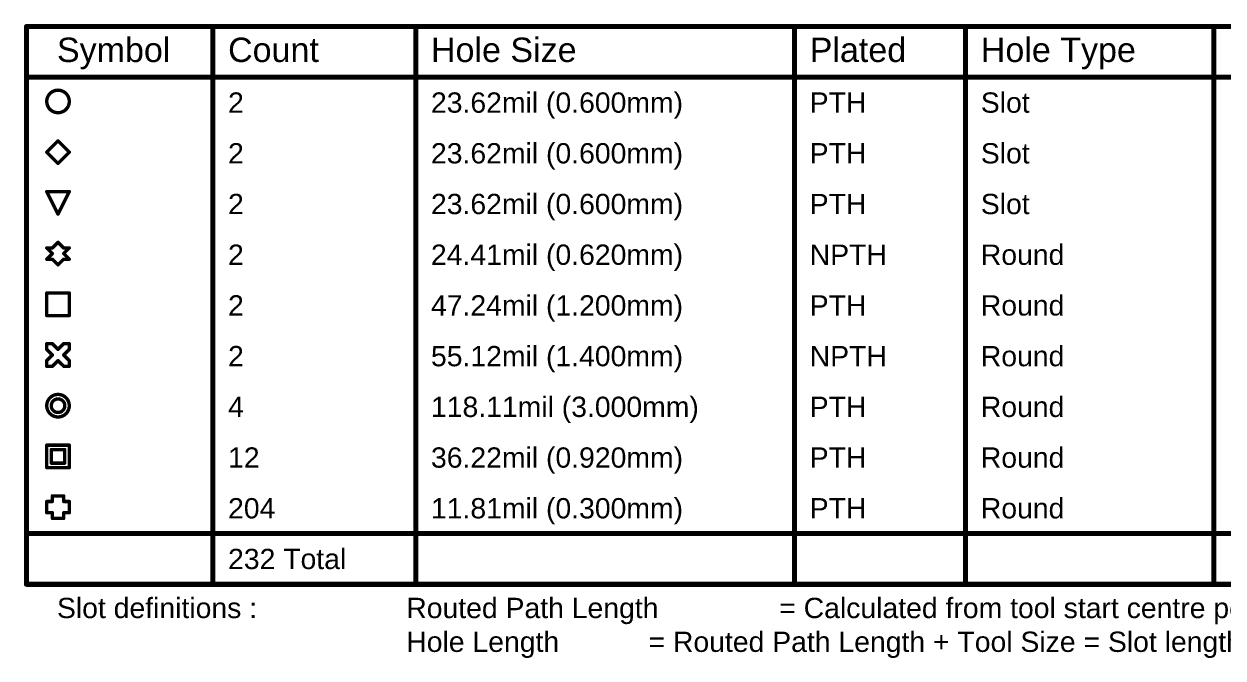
# Model space of a CAD drawing. Header units: inches. Extents: x -18 to 202, y -11 to 119.
# Drawn here: x -17.7 to 72.4, y 71.4 to 119.1 of the extents above; entities that cross this region are included whole.
import ezdxf

# ---------------------------------------------------------------- set-up
doc = ezdxf.new("R2010")
doc.units = ezdxf.units.IN
doc.layers.add('Drill Drawing', color=1, linetype='Continuous')
doc.styles.add('Arial', font='', dxfattribs={"height": 0.2})
doc.styles.get('Arial').set_extended_font_data('Arial')

msp = doc.modelspace()

# ---------------------------------------------------------------- linework, layer by layer
at = {"layer": 'Drill Drawing'}
for points in [[(-17.488, 118.896, 0.381, 0.381, 0), (201.703, 118.896, 0.381, 0.381, 0)], [(-17.488, 76.986, 0.381, 0.381, 0), (-17.488, 118.896, 0.381, 0.381, 0)], [(-3.496, 76.986, 0.381, 0.381, 0), (-3.496, 118.896, 0.381, 0.381, 0)], [(11.74, 76.986, 0.381, 0.381, 0), (11.74, 118.896, 0.381, 0.381, 0)], [(40.18, 76.986, 0.381, 0.381, 0), (40.18, 118.896, 0.381, 0.381, 0)], [(53.029, 76.986, 0.381, 0.381, 0), (53.029, 118.896, 0.381, 0.381, 0)], [(71.668, 76.986, 0.381, 0.381, 0), (71.668, 118.896, 0.381, 0.381, 0)], [(-17.488, 115.086, 0.381, 0.381, 0), (201.703, 115.086, 0.381, 0.381, 0)], [(-15.969, 109.456, 0.254, 0.254, 0), (-15.123, 110.302, 0.254, 0.254, 0)], [(-15.123, 110.302, 0.254, 0.254, 0), (-14.276, 109.456, 0.254, 0.254, 0)], [(-15.969, 109.456, 0.254, 0.254, 0), (-15.123, 108.609, 0.254, 0.254, 0)], [(-15.123, 108.609, 0.254, 0.254, 0), (-14.276, 109.456, 0.254, 0.254, 0)], [(-15.969, 106.492, 0.254, 0.254, 0), (-14.276, 106.492, 0.254, 0.254, 0)], [(-15.969, 106.492, 0.254, 0.254, 0), (-15.123, 104.799, 0.254, 0.254, 0)], [(-15.123, 104.799, 0.254, 0.254, 0), (-14.276, 106.492, 0.254, 0.254, 0)], [(-15.546, 102.259, 0.254, 0.254, 0), (-15.123, 102.682, 0.254, 0.254, 0)], [(-15.123, 102.682, 0.254, 0.254, 0), (-14.699, 102.259, 0.254, 0.254, 0)], [(-15.969, 102.259, 0.254, 0.254, 0), (-15.546, 101.836, 0.254, 0.254, 0)], [(-15.969, 102.259, 0.254, 0.254, 0), (-15.546, 102.259, 0.254, 0.254, 0)], [(-15.969, 101.412, 0.254, 0.254, 0), (-15.546, 101.836, 0.254, 0.254, 0)], [(-14.699, 102.259, 0.254, 0.254, 0), (-14.276, 102.259, 0.254, 0.254, 0)], [(-14.699, 101.836, 0.254, 0.254, 0), (-14.276, 102.259, 0.254, 0.254, 0)], [(-14.699, 101.836, 0.254, 0.254, 0), (-14.276, 101.412, 0.254, 0.254, 0)], [(-15.969, 101.412, 0.254, 0.254, 0), (-15.546, 101.412, 0.254, 0.254, 0)], [(-15.546, 101.412, 0.254, 0.254, 0), (-15.123, 100.989, 0.254, 0.254, 0)], [(-15.123, 100.989, 0.254, 0.254, 0), (-14.699, 101.412, 0.254, 0.254, 0)], [(-14.699, 101.412, 0.254, 0.254, 0), (-14.276, 101.412, 0.254, 0.254, 0)], [(-15.969, 98.872, 0.254, 0.254, 0), (-14.276, 98.872, 0.254, 0.254, 0)], [(-15.969, 97.179, 0.254, 0.254, 0), (-15.969, 98.872, 0.254, 0.254, 0)], [(-14.276, 97.179, 0.254, 0.254, 0), (-14.276, 98.872, 0.254, 0.254, 0)], [(-15.969, 97.179, 0.254, 0.254, 0), (-14.276, 97.179, 0.254, 0.254, 0)], [(-15.969, 94.639, 0.254, 0.254, 0), (-15.969, 95.062, 0.254, 0.254, 0)], [(-15.969, 95.062, 0.254, 0.254, 0), (-15.546, 95.062, 0.254, 0.254, 0)], [(-15.969, 94.639, 0.254, 0.254, 0), (-15.546, 94.216, 0.254, 0.254, 0)], [(-15.546, 95.062, 0.254, 0.254, 0), (-15.123, 94.639, 0.254, 0.254, 0)], [(-15.123, 94.639, 0.254, 0.254, 0), (-14.699, 95.062, 0.254, 0.254, 0)], [(-14.699, 95.062, 0.254, 0.254, 0), (-14.276, 95.062, 0.254, 0.254, 0)], [(-14.699, 94.216, 0.254, 0.254, 0), (-14.276, 94.639, 0.254, 0.254, 0)], [(-14.276, 94.639, 0.254, 0.254, 0), (-14.276, 95.062, 0.254, 0.254, 0)], [(-15.969, 93.792, 0.254, 0.254, 0), (-15.546, 94.216, 0.254, 0.254, 0)], [(-15.969, 93.369, 0.254, 0.254, 0), (-15.969, 93.792, 0.254, 0.254, 0)], [(-15.546, 93.369, 0.254, 0.254, 0), (-15.123, 93.792, 0.254, 0.254, 0)], [(-15.123, 93.792, 0.254, 0.254, 0), (-14.699, 93.369, 0.254, 0.254, 0)], [(-14.699, 94.216, 0.254, 0.254, 0), (-14.276, 93.792, 0.254, 0.254, 0)], [(-14.276, 93.369, 0.254, 0.254, 0), (-14.276, 93.792, 0.254, 0.254, 0)], [(-15.969, 93.369, 0.254, 0.254, 0), (-15.546, 93.369, 0.254, 0.254, 0)], [(-14.699, 93.369, 0.254, 0.254, 0), (-14.276, 93.369, 0.254, 0.254, 0)], [(-15.969, 87.442, 0.254, 0.254, 0), (-14.276, 87.442, 0.254, 0.254, 0)], [(-15.969, 85.749, 0.254, 0.254, 0), (-15.969, 87.442, 0.254, 0.254, 0)], [(-14.276, 85.749, 0.254, 0.254, 0), (-14.276, 87.442, 0.254, 0.254, 0)], [(-15.631, 87.104, 0.254, 0.254, 0), (-14.615, 87.104, 0.254, 0.254, 0)], [(-15.631, 86.088, 0.254, 0.254, 0), (-15.631, 87.104, 0.254, 0.254, 0)], [(-14.615, 86.088, 0.254, 0.254, 0), (-14.615, 87.104, 0.254, 0.254, 0)], [(-15.969, 85.749, 0.254, 0.254, 0), (-14.276, 85.749, 0.254, 0.254, 0)], [(-15.631, 86.088, 0.254, 0.254, 0), (-14.615, 86.088, 0.254, 0.254, 0)], [(-15.546, 83.209, 0.254, 0.254, 0), (-15.546, 83.632, 0.254, 0.254, 0)], [(-15.546, 83.632, 0.254, 0.254, 0), (-14.699, 83.632, 0.254, 0.254, 0)], [(-14.699, 83.209, 0.254, 0.254, 0), (-14.699, 83.632, 0.254, 0.254, 0)], [(-15.969, 82.362, 0.254, 0.254, 0), (-15.969, 83.209, 0.254, 0.254, 0)], [(-15.969, 83.209, 0.254, 0.254, 0), (-15.546, 83.209, 0.254, 0.254, 0)], [(-14.699, 83.209, 0.254, 0.254, 0), (-14.276, 83.209, 0.254, 0.254, 0)], [(-14.276, 82.362, 0.254, 0.254, 0), (-14.276, 83.209, 0.254, 0.254, 0)], [(-15.969, 82.362, 0.254, 0.254, 0), (-15.546, 82.362, 0.254, 0.254, 0)], [(-15.546, 81.939, 0.254, 0.254, 0), (-15.546, 82.362, 0.254, 0.254, 0)], [(-15.546, 81.939, 0.254, 0.254, 0), (-14.699, 81.939, 0.254, 0.254, 0)], [(-14.699, 82.362, 0.254, 0.254, 0), (-14.276, 82.362, 0.254, 0.254, 0)], [(-14.699, 81.939, 0.254, 0.254, 0), (-14.699, 82.362, 0.254, 0.254, 0)], [(-17.488, 80.796, 0.381, 0.381, 0), (201.703, 80.796, 0.381, 0.381, 0)], [(-17.488, 76.986, 0.381, 0.381, 0), (201.703, 76.986, 0.381, 0.381, 0)]]:
    msp.add_lwpolyline(points, format="xyseb", dxfattribs=at)
for points in [[(-17.583, 118.896, 0.191, 0.191, 1), (-17.393, 118.896, 0.191, 0.191, 1)], [(-17.583, 118.896, 0.191, 0.191, 1), (-17.393, 118.896, 0.191, 0.191, 1)], [(-3.591, 118.896, 0.191, 0.191, 1), (-3.4, 118.896, 0.191, 0.191, 1)], [(11.645, 118.896, 0.191, 0.191, 1), (11.836, 118.896, 0.191, 0.191, 1)], [(40.085, 118.896, 0.191, 0.191, 1), (40.275, 118.896, 0.191, 0.191, 1)], [(52.934, 118.896, 0.191, 0.191, 1), (53.125, 118.896, 0.191, 0.191, 1)], [(71.573, 118.896, 0.191, 0.191, 1), (71.763, 118.896, 0.191, 0.191, 1)], [(-17.583, 115.086, 0.191, 0.191, 1), (-17.393, 115.086, 0.191, 0.191, 1)], [(-14.276, 113.266, 0.254, 0.254, 1), (-15.969, 113.266, 0.254, 0.254, 1)], [(-16.033, 113.266, 0.127, 0.127, 1), (-15.906, 113.266, 0.127, 0.127, 1)], [(-14.339, 113.266, 0.127, 0.127, 1), (-14.212, 113.266, 0.127, 0.127, 1)], [(-15.186, 110.302, 0.127, 0.127, 1), (-15.059, 110.302, 0.127, 0.127, 1)], [(-15.186, 110.302, 0.127, 0.127, 1), (-15.059, 110.302, 0.127, 0.127, 1)], [(-16.033, 109.456, 0.127, 0.127, 1), (-15.906, 109.456, 0.127, 0.127, 1)], [(-16.033, 109.456, 0.127, 0.127, 1), (-15.906, 109.456, 0.127, 0.127, 1)], [(-14.339, 109.456, 0.127, 0.127, 1), (-14.212, 109.456, 0.127, 0.127, 1)], [(-14.339, 109.456, 0.127, 0.127, 1), (-14.212, 109.456, 0.127, 0.127, 1)], [(-15.186, 108.609, 0.127, 0.127, 1), (-15.059, 108.609, 0.127, 0.127, 1)], [(-15.186, 108.609, 0.127, 0.127, 1), (-15.059, 108.609, 0.127, 0.127, 1)], [(-16.033, 106.492, 0.127, 0.127, 1), (-15.906, 106.492, 0.127, 0.127, 1)], [(-16.033, 106.492, 0.127, 0.127, 1), (-15.906, 106.492, 0.127, 0.127, 1)], [(-14.339, 106.492, 0.127, 0.127, 1), (-14.212, 106.492, 0.127, 0.127, 1)], [(-14.339, 106.492, 0.127, 0.127, 1), (-14.212, 106.492, 0.127, 0.127, 1)], [(-15.186, 104.799, 0.127, 0.127, 1), (-15.059, 104.799, 0.127, 0.127, 1)], [(-15.186, 104.799, 0.127, 0.127, 1), (-15.059, 104.799, 0.127, 0.127, 1)], [(-15.186, 102.682, 0.127, 0.127, 1), (-15.059, 102.682, 0.127, 0.127, 1)], [(-15.186, 102.682, 0.127, 0.127, 1), (-15.059, 102.682, 0.127, 0.127, 1)], [(-16.033, 102.259, 0.127, 0.127, 1), (-15.906, 102.259, 0.127, 0.127, 1)], [(-16.033, 102.259, 0.127, 0.127, 1), (-15.906, 102.259, 0.127, 0.127, 1)], [(-15.609, 102.259, 0.127, 0.127, 1), (-15.482, 102.259, 0.127, 0.127, 1)], [(-15.609, 102.259, 0.127, 0.127, 1), (-15.482, 102.259, 0.127, 0.127, 1)], [(-15.609, 101.836, 0.127, 0.127, 1), (-15.482, 101.836, 0.127, 0.127, 1)], [(-15.609, 101.836, 0.127, 0.127, 1), (-15.482, 101.836, 0.127, 0.127, 1)], [(-14.763, 102.259, 0.127, 0.127, 1), (-14.636, 102.259, 0.127, 0.127, 1)], [(-14.763, 102.259, 0.127, 0.127, 1), (-14.636, 102.259, 0.127, 0.127, 1)], [(-14.763, 101.836, 0.127, 0.127, 1), (-14.636, 101.836, 0.127, 0.127, 1)], [(-14.763, 101.836, 0.127, 0.127, 1), (-14.636, 101.836, 0.127, 0.127, 1)], [(-14.339, 102.259, 0.127, 0.127, 1), (-14.212, 102.259, 0.127, 0.127, 1)], [(-14.339, 102.259, 0.127, 0.127, 1), (-14.212, 102.259, 0.127, 0.127, 1)], [(-16.033, 101.412, 0.127, 0.127, 1), (-15.906, 101.412, 0.127, 0.127, 1)], [(-16.033, 101.412, 0.127, 0.127, 1), (-15.906, 101.412, 0.127, 0.127, 1)], [(-15.609, 101.412, 0.127, 0.127, 1), (-15.482, 101.412, 0.127, 0.127, 1)], [(-15.609, 101.412, 0.127, 0.127, 1), (-15.482, 101.412, 0.127, 0.127, 1)], [(-15.186, 100.989, 0.127, 0.127, 1), (-15.059, 100.989, 0.127, 0.127, 1)], [(-15.186, 100.989, 0.127, 0.127, 1), (-15.059, 100.989, 0.127, 0.127, 1)], [(-14.763, 101.412, 0.127, 0.127, 1), (-14.636, 101.412, 0.127, 0.127, 1)], [(-14.763, 101.412, 0.127, 0.127, 1), (-14.636, 101.412, 0.127, 0.127, 1)], [(-14.339, 101.412, 0.127, 0.127, 1), (-14.212, 101.412, 0.127, 0.127, 1)], [(-14.339, 101.412, 0.127, 0.127, 1), (-14.212, 101.412, 0.127, 0.127, 1)], [(-16.033, 98.872, 0.127, 0.127, 1), (-15.906, 98.872, 0.127, 0.127, 1)], [(-16.033, 98.872, 0.127, 0.127, 1), (-15.906, 98.872, 0.127, 0.127, 1)], [(-14.339, 98.872, 0.127, 0.127, 1), (-14.212, 98.872, 0.127, 0.127, 1)], [(-14.339, 98.872, 0.127, 0.127, 1), (-14.212, 98.872, 0.127, 0.127, 1)], [(-16.033, 97.179, 0.127, 0.127, 1), (-15.906, 97.179, 0.127, 0.127, 1)], [(-16.033, 97.179, 0.127, 0.127, 1), (-15.906, 97.179, 0.127, 0.127, 1)], [(-14.339, 97.179, 0.127, 0.127, 1), (-14.212, 97.179, 0.127, 0.127, 1)], [(-14.339, 97.179, 0.127, 0.127, 1), (-14.212, 97.179, 0.127, 0.127, 1)], [(-16.033, 95.062, 0.127, 0.127, 1), (-15.906, 95.062, 0.127, 0.127, 1)], [(-16.033, 95.062, 0.127, 0.127, 1), (-15.906, 95.062, 0.127, 0.127, 1)], [(-16.033, 94.639, 0.127, 0.127, 1), (-15.906, 94.639, 0.127, 0.127, 1)], [(-16.033, 94.639, 0.127, 0.127, 1), (-15.906, 94.639, 0.127, 0.127, 1)], [(-15.609, 95.062, 0.127, 0.127, 1), (-15.482, 95.062, 0.127, 0.127, 1)], [(-15.609, 95.062, 0.127, 0.127, 1), (-15.482, 95.062, 0.127, 0.127, 1)], [(-15.186, 94.639, 0.127, 0.127, 1), (-15.059, 94.639, 0.127, 0.127, 1)], [(-15.186, 94.639, 0.127, 0.127, 1), (-15.059, 94.639, 0.127, 0.127, 1)], [(-14.763, 95.062, 0.127, 0.127, 1), (-14.636, 95.062, 0.127, 0.127, 1)], [(-14.763, 95.062, 0.127, 0.127, 1), (-14.636, 95.062, 0.127, 0.127, 1)], [(-14.339, 95.062, 0.127, 0.127, 1), (-14.212, 95.062, 0.127, 0.127, 1)], [(-14.339, 95.062, 0.127, 0.127, 1), (-14.212, 95.062, 0.127, 0.127, 1)], [(-14.339, 94.639, 0.127, 0.127, 1), (-14.212, 94.639, 0.127, 0.127, 1)], [(-14.339, 94.639, 0.127, 0.127, 1), (-14.212, 94.639, 0.127, 0.127, 1)], [(-16.033, 93.792, 0.127, 0.127, 1), (-15.906, 93.792, 0.127, 0.127, 1)], [(-16.033, 93.792, 0.127, 0.127, 1), (-15.906, 93.792, 0.127, 0.127, 1)], [(-15.609, 94.216, 0.127, 0.127, 1), (-15.482, 94.216, 0.127, 0.127, 1)], [(-15.609, 94.216, 0.127, 0.127, 1), (-15.482, 94.216, 0.127, 0.127, 1)], [(-15.186, 93.792, 0.127, 0.127, 1), (-15.059, 93.792, 0.127, 0.127, 1)], [(-15.186, 93.792, 0.127, 0.127, 1), (-15.059, 93.792, 0.127, 0.127, 1)], [(-14.763, 94.216, 0.127, 0.127, 1), (-14.636, 94.216, 0.127, 0.127, 1)], [(-14.763, 94.216, 0.127, 0.127, 1), (-14.636, 94.216, 0.127, 0.127, 1)], [(-14.339, 93.792, 0.127, 0.127, 1), (-14.212, 93.792, 0.127, 0.127, 1)], [(-14.339, 93.792, 0.127, 0.127, 1), (-14.212, 93.792, 0.127, 0.127, 1)], [(-16.033, 93.369, 0.127, 0.127, 1), (-15.906, 93.369, 0.127, 0.127, 1)], [(-16.033, 93.369, 0.127, 0.127, 1), (-15.906, 93.369, 0.127, 0.127, 1)], [(-15.609, 93.369, 0.127, 0.127, 1), (-15.482, 93.369, 0.127, 0.127, 1)], [(-15.609, 93.369, 0.127, 0.127, 1), (-15.482, 93.369, 0.127, 0.127, 1)], [(-14.763, 93.369, 0.127, 0.127, 1), (-14.636, 93.369, 0.127, 0.127, 1)], [(-14.763, 93.369, 0.127, 0.127, 1), (-14.636, 93.369, 0.127, 0.127, 1)], [(-14.339, 93.369, 0.127, 0.127, 1), (-14.212, 93.369, 0.127, 0.127, 1)], [(-14.339, 93.369, 0.127, 0.127, 1), (-14.212, 93.369, 0.127, 0.127, 1)], [(-14.276, 90.406, 0.254, 0.254, 1), (-15.969, 90.406, 0.254, 0.254, 1)], [(-14.615, 90.406, 0.254, 0.254, 1), (-15.631, 90.406, 0.254, 0.254, 1)], [(-16.033, 90.406, 0.127, 0.127, 1), (-15.906, 90.406, 0.127, 0.127, 1)], [(-15.694, 90.406, 0.127, 0.127, 1), (-15.567, 90.406, 0.127, 0.127, 1)], [(-14.678, 90.406, 0.127, 0.127, 1), (-14.551, 90.406, 0.127, 0.127, 1)], [(-14.339, 90.406, 0.127, 0.127, 1), (-14.212, 90.406, 0.127, 0.127, 1)], [(-16.033, 87.442, 0.127, 0.127, 1), (-15.906, 87.442, 0.127, 0.127, 1)], [(-16.033, 87.442, 0.127, 0.127, 1), (-15.906, 87.442, 0.127, 0.127, 1)], [(-14.339, 87.442, 0.127, 0.127, 1), (-14.212, 87.442, 0.127, 0.127, 1)], [(-14.339, 87.442, 0.127, 0.127, 1), (-14.212, 87.442, 0.127, 0.127, 1)], [(-15.694, 87.104, 0.127, 0.127, 1), (-15.567, 87.104, 0.127, 0.127, 1)], [(-15.694, 87.104, 0.127, 0.127, 1), (-15.567, 87.104, 0.127, 0.127, 1)], [(-14.678, 87.104, 0.127, 0.127, 1), (-14.551, 87.104, 0.127, 0.127, 1)], [(-14.678, 87.104, 0.127, 0.127, 1), (-14.551, 87.104, 0.127, 0.127, 1)], [(-16.033, 85.749, 0.127, 0.127, 1), (-15.906, 85.749, 0.127, 0.127, 1)], [(-16.033, 85.749, 0.127, 0.127, 1), (-15.906, 85.749, 0.127, 0.127, 1)], [(-15.694, 86.088, 0.127, 0.127, 1), (-15.567, 86.088, 0.127, 0.127, 1)], [(-15.694, 86.088, 0.127, 0.127, 1), (-15.567, 86.088, 0.127, 0.127, 1)], [(-14.678, 86.088, 0.127, 0.127, 1), (-14.551, 86.088, 0.127, 0.127, 1)], [(-14.678, 86.088, 0.127, 0.127, 1), (-14.551, 86.088, 0.127, 0.127, 1)], [(-14.339, 85.749, 0.127, 0.127, 1), (-14.212, 85.749, 0.127, 0.127, 1)], [(-14.339, 85.749, 0.127, 0.127, 1), (-14.212, 85.749, 0.127, 0.127, 1)], [(-15.609, 83.632, 0.127, 0.127, 1), (-15.482, 83.632, 0.127, 0.127, 1)], [(-15.609, 83.632, 0.127, 0.127, 1), (-15.482, 83.632, 0.127, 0.127, 1)], [(-14.763, 83.632, 0.127, 0.127, 1), (-14.636, 83.632, 0.127, 0.127, 1)], [(-14.763, 83.632, 0.127, 0.127, 1), (-14.636, 83.632, 0.127, 0.127, 1)], [(-16.033, 83.209, 0.127, 0.127, 1), (-15.906, 83.209, 0.127, 0.127, 1)], [(-16.033, 83.209, 0.127, 0.127, 1), (-15.906, 83.209, 0.127, 0.127, 1)], [(-15.609, 83.209, 0.127, 0.127, 1), (-15.482, 83.209, 0.127, 0.127, 1)], [(-15.609, 83.209, 0.127, 0.127, 1), (-15.482, 83.209, 0.127, 0.127, 1)], [(-14.763, 83.209, 0.127, 0.127, 1), (-14.636, 83.209, 0.127, 0.127, 1)], [(-14.763, 83.209, 0.127, 0.127, 1), (-14.636, 83.209, 0.127, 0.127, 1)], [(-14.339, 83.209, 0.127, 0.127, 1), (-14.212, 83.209, 0.127, 0.127, 1)], [(-14.339, 83.209, 0.127, 0.127, 1), (-14.212, 83.209, 0.127, 0.127, 1)], [(-16.033, 82.362, 0.127, 0.127, 1), (-15.906, 82.362, 0.127, 0.127, 1)], [(-16.033, 82.362, 0.127, 0.127, 1), (-15.906, 82.362, 0.127, 0.127, 1)], [(-15.609, 82.362, 0.127, 0.127, 1), (-15.482, 82.362, 0.127, 0.127, 1)], [(-15.609, 82.362, 0.127, 0.127, 1), (-15.482, 82.362, 0.127, 0.127, 1)], [(-15.609, 81.939, 0.127, 0.127, 1), (-15.482, 81.939, 0.127, 0.127, 1)], [(-15.609, 81.939, 0.127, 0.127, 1), (-15.482, 81.939, 0.127, 0.127, 1)], [(-14.763, 82.362, 0.127, 0.127, 1), (-14.636, 82.362, 0.127, 0.127, 1)], [(-14.763, 82.362, 0.127, 0.127, 1), (-14.636, 82.362, 0.127, 0.127, 1)], [(-14.763, 81.939, 0.127, 0.127, 1), (-14.636, 81.939, 0.127, 0.127, 1)], [(-14.763, 81.939, 0.127, 0.127, 1), (-14.636, 81.939, 0.127, 0.127, 1)], [(-14.339, 82.362, 0.127, 0.127, 1), (-14.212, 82.362, 0.127, 0.127, 1)], [(-14.339, 82.362, 0.127, 0.127, 1), (-14.212, 82.362, 0.127, 0.127, 1)], [(-17.583, 80.796, 0.191, 0.191, 1), (-17.393, 80.796, 0.191, 0.191, 1)], [(-17.583, 76.986, 0.191, 0.191, 1), (-17.393, 76.986, 0.191, 0.191, 1)], [(-17.583, 76.986, 0.191, 0.191, 1), (-17.393, 76.986, 0.191, 0.191, 1)], [(-3.591, 76.986, 0.191, 0.191, 1), (-3.4, 76.986, 0.191, 0.191, 1)], [(11.645, 76.986, 0.191, 0.191, 1), (11.836, 76.986, 0.191, 0.191, 1)], [(40.085, 76.986, 0.191, 0.191, 1), (40.275, 76.986, 0.191, 0.191, 1)], [(52.934, 76.986, 0.191, 0.191, 1), (53.125, 76.986, 0.191, 0.191, 1)], [(71.573, 76.986, 0.191, 0.191, 1), (71.763, 76.986, 0.191, 0.191, 1)]]:
    msp.add_lwpolyline(points, format="xyseb", close=True, dxfattribs=at)

# ---------------------------------------------------------------- texts
at = {"layer": 'Drill Drawing', "style": 'Arial'}
for s, height, p in [('Symbol', 1.8288, (-15.202, 116.229)), ('Count', 1.8288, (-2.353, 116.229)), ('Hole Size', 1.8288, (12.883, 116.229)), ('Plated', 1.8288, (41.323, 116.229)), ('Hole Type', 1.8288, (54.172, 116.229)), ('2', 1.524, (-2.353, 112.419)), ('23.62mil (0.600mm)', 1.524, (12.883, 112.419)), ('PTH', 1.524, (41.323, 112.419)), ('Slot', 1.524, (54.172, 112.419)), ('2', 1.524, (-2.353, 108.609)), ('23.62mil (0.600mm)', 1.524, (12.883, 108.609)), ('PTH', 1.524, (41.323, 108.609)), ('Slot', 1.524, (54.172, 108.609)), ('2', 1.524, (-2.353, 104.799)), ('23.62mil (0.600mm)', 1.524, (12.883, 104.799)), ('PTH', 1.524, (41.323, 104.799)), ('Slot', 1.524, (54.172, 104.799)), ('2', 1.524, (-2.353, 100.989)), ('24.41mil (0.620mm)', 1.524, (12.883, 100.989)), ('NPTH', 1.524, (41.323, 100.989)), ('Round', 1.524, (54.172, 100.989)), ('2', 1.524, (-2.353, 97.179)), ('47.24mil (1.200mm)', 1.524, (12.883, 97.179)), ('PTH', 1.524, (41.323, 97.179)), ('Round', 1.524, (54.172, 97.179)), ('2', 1.524, (-2.353, 93.369)), ('55.12mil (1.400mm)', 1.524, (12.883, 93.369)), ('NPTH', 1.524, (41.323, 93.369)), ('Round', 1.524, (54.172, 93.369)), ('4', 1.524, (-2.353, 89.559)), ('118.11mil (3.000mm)', 1.524, (12.883, 89.559)), ('PTH', 1.524, (41.323, 89.559)), ('Round', 1.524, (54.172, 89.559)), ('36.22mil (0.920mm)', 1.524, (12.883, 85.749)), ('Round', 1.524, (54.172, 85.749)), ('12', 1.524, (-2.353, 85.749)), ('PTH', 1.524, (41.323, 85.749)), ('204', 1.524, (-2.353, 81.939)), ('11.81mil (0.300mm)', 1.524, (12.883, 81.939)), ('PTH', 1.524, (41.323, 81.939)), ('Round', 1.524, (54.172, 81.939)), ('232 Total', 1.524, (-2.353, 78.129)), ('Slot definitions :', 1.524, (-15.202, 74.447)), ('Routed Path Length', 1.524, (11.028, 74.447)), ('= Calculated from tool start centre position to tool end centre position.', 1.524, (39.036, 74.447)), ('Hole Length', 1.524, (11.028, 71.907)), (' = Routed Path Length + Tool Size = Slot length as defined in the PCB layout', 1.524, (28.626, 71.907))]:
    msp.add_text(s, height=height, dxfattribs=at).set_placement(p)

doc.saveas('drawing.dxf')
